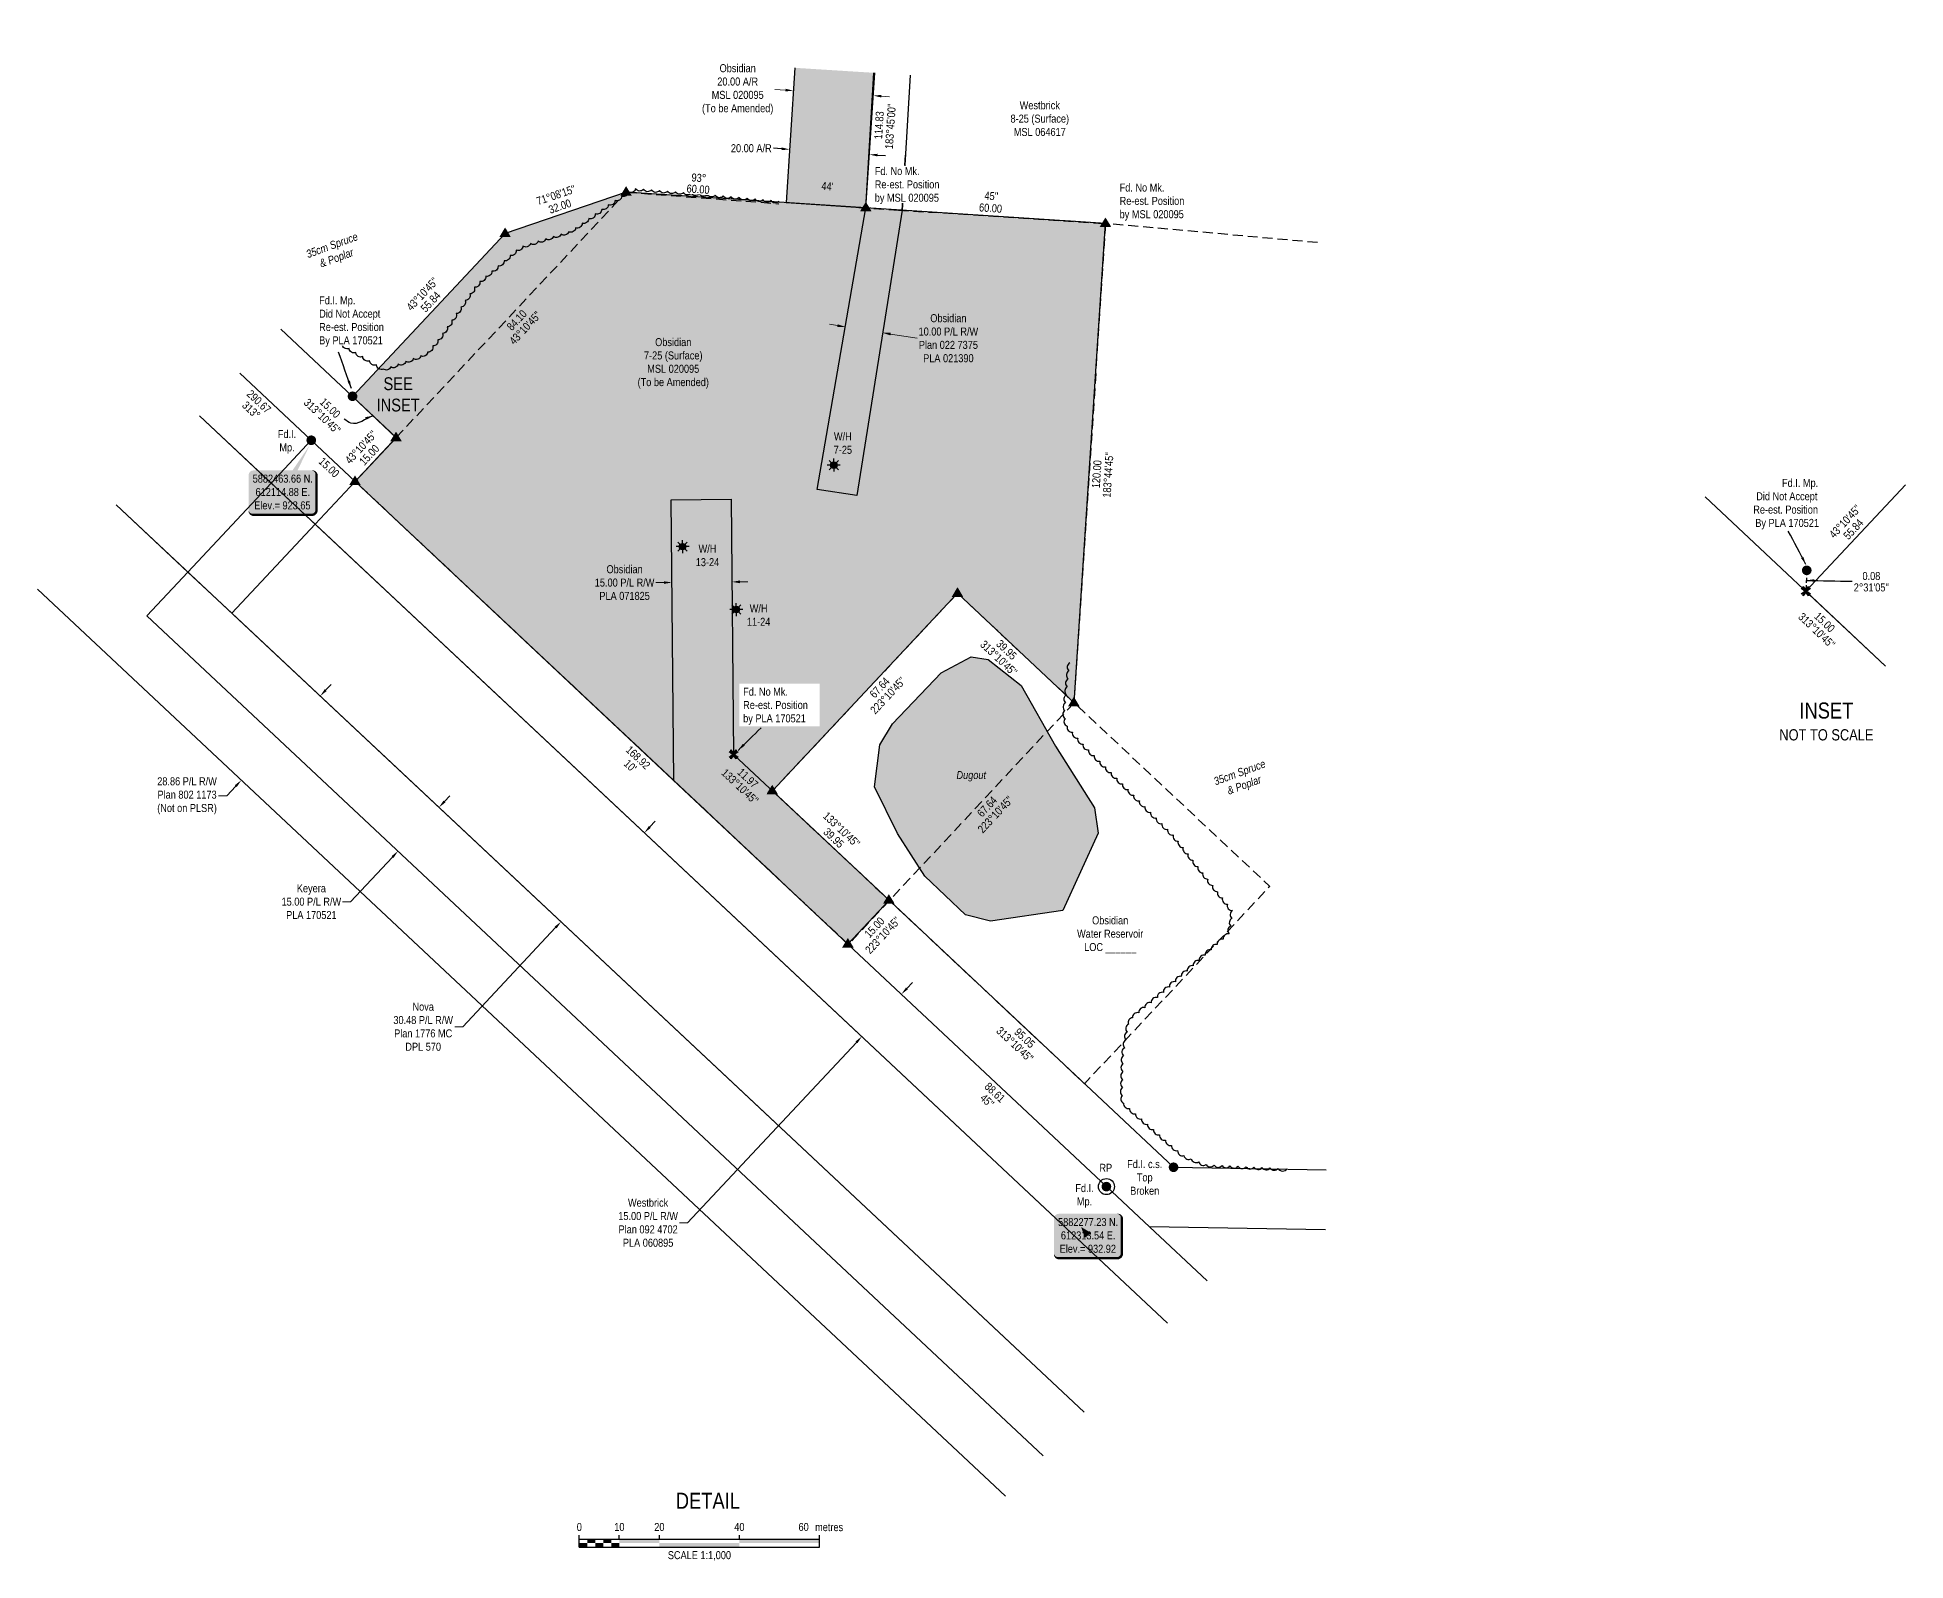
# Model space of a CAD drawing. Extents: x 611735 to 615721, y 5881395 to 5885170.
# Drawn here: x 613305 to 615639, y 5881395 to 5883298 of the extents above; entities that cross this region are included whole.
import ezdxf
from ezdxf.enums import TextEntityAlignment as Align

# ---------------------------------------------------------------- set-up
doc = ezdxf.new("R2010")
doc.units = 0
doc.header["$LTSCALE"] = 5
doc.header["$PDSIZE"] = 0.5
for name, pattern in [('0', [1, 1, 0]), ('foc-ACCESSROAD', [3.75, 2.5, -1.25]), ('foc-TIELINE', [1.875, 1.25, -0.625])]:
    doc.linetypes.add(name, pattern=pattern)
doc.layers.get('Defpoints').update_dxf_attribs({"color": 9})
for name, color, linetype in [('35', 37, 'Continuous'), ('C-RW', 13, 'Continuous'), ('C-WS', 13, 'foc-ACCESSROAD'), ('C-WS-S', 13, 'Continuous'), ('DETAIL-T', 7, 'Continuous'), ('F-RW', 190, 'Continuous'), ('F-WS', 190, 'foc-ACCESSROAD'), ('L-BD', 7, 'Continuous'), ('L-BD1', 253, 'Continuous'), ('L-MON', 1, 'Continuous'), ('L-MON-T', 1, 'Continuous'), ('L-TIE', 7, 'foc-TIELINE'), ('P-PROPOSED', 10, 'Continuous'), ('P-PROPOSED-H', 21, 'Continuous'), ('P-TXT', 4, 'Continuous'), ('T-BUSH', 110, '0'), ('T-BUSH-T', 110, 'Continuous'), ('T-WATER', 160, 'Continuous'), ('T-WATER-H', 133, 'Continuous'), ('T-WATER-T', 170, 'Continuous')]:
    doc.layers.add(name, color=color, linetype=linetype)
for name, color, linetype, lineweight in [('C-AR-T', 13, 'Continuous', 9), ('C-RW-T', 13, 'Continuous', 9), ('C-WS-T', 13, 'Continuous', 9), ('F-RW-T', 190, 'Continuous', 9), ('F-WS-T', 190, 'Continuous', 9)]:
    doc.layers.add(name, color=color, linetype=linetype, lineweight=lineweight)
doc.styles.add('80', font='ARIALN.TTF', dxfattribs={"height": 10})
doc.styles.add('80CG', font='ARIALN.TTF', dxfattribs={"height": 10})
doc.styles.add('80L', font='ARIALN.TTF', dxfattribs={"height": 10})
doc.styles.add('80LS', font='ARIALNI.TTF', dxfattribs={"height": 10})
doc.dimstyles.new('Compass 5 000', dxfattribs={"dimscale": 5, "dimtxt": 9, "dimasz": 2, "dimexe": 0.2, "dimexo": 0.0625, "dimgap": 0.5, "dimtad": 0, "dimtih": 1, "dimtoh": 1, "dimzin": 0, "dimdsep": 46, "dimtxsty": '80CG', "dimcen": 0.1, "dimse1": 1, "dimse2": 1, "dimclrd": 256, "dimclrt": 256, "dimaunit": 1, "dimadec": 4, "dimazin": 0, "dimtfac": 0.06, "dimtofl": 0, "dimtmove": 0, "dimatfit": 1, "dimfxl": 0.2, "dimtolj": 1, "dimtzin": 0, "dimlwd": -1, "dimarcsym": 0})

# ---------------------------------------------------------------- blocks, each defined once
blk = doc.blocks.new('GAS')
h = blk.add_hatch(color=255)
h.dxf.hatch_style = 1
edge = h.paths.add_edge_path()
edge.add_arc((0, 0), 0.9, 0, 360)
for p, q in [((-0.81, 0), (-1.62, 0)), ((-0.57, 0.57), (-1.14, 1.14)), ((0, 0.81), (0, 1.62)), ((0.57, 0.57), (1.14, 1.14)), ((1.62, 0), (0.81, 0)), ((-0.57, -0.57), (-1.14, -1.14)), ((0, -0.81), (0, -1.62)), ((1.14, -1.14), (0.57, -0.57))]:
    blk.add_line(p, q)
blk.add_circle((0, 0), 0.8)
blk = doc.blocks.new('fdia')
at = {"color": 255, "const_width": 1}
blk.add_lwpolyline([(-0.5, 0, 1), (0.5, 0, 1)], format="xyb", close=True, dxfattribs=at)
blk = doc.blocks.new('Fdiaa')
blk.add_blockref('fdia', (0, 0))
blk = doc.blocks.new('fdib')
at = {"color": 1, "const_width": 1.6}
blk.add_lwpolyline([(-0.4, 0, 1), (0.4, 0, 1)], format="xyb", close=True, dxfattribs=at)
at = {"color": 1}
blk.add_circle((0, 0), 0.8, dxfattribs=at)
blk = doc.blocks.new('Fdibb')
blk.add_blockref('fdib', (0, 0))
blk = doc.blocks.new('fdicc')
for name in ['Fdibb', 'Fdiaa']:
    blk.add_blockref(name, (0, 0))
blk = doc.blocks.new('FDI')
blk.add_blockref('fdicc', (0, 0))
blk = doc.blocks.new('STRIA')
blk.add_hatch(color=255).paths.add_polyline_path([(-0.04, 1.52), (-1.47, -0.87), (1.39, -0.87)])
blk = doc.blocks.new('STRIAA')
blk.add_blockref('STRIA', (0, 0))
blk = doc.blocks.new('STRIB')
at = {"color": 1}
blk.add_solid([(-1.12, -0.67), (-0.04, 1.13), (1.04, -0.67)], dxfattribs=at)
blk = doc.blocks.new('STRIBB')
blk.add_blockref('STRIB', (0, 0))
blk = doc.blocks.new('STRICC')
for name in ['STRIAA', 'STRIBB']:
    blk.add_blockref(name, (0, 0))
blk = doc.blocks.new('fdspike')
blk.add_blockref('STRICC', (0, 0))
blk = doc.blocks.new('TRIA')
blk.add_hatch(color=255).paths.add_polyline_path([(-0.04, 1.52), (-1.47, -0.87), (1.39, -0.87)])
blk = doc.blocks.new('TRIAA')
blk.add_blockref('TRIA', (0, 0))
blk = doc.blocks.new('TRIB')
at = {"color": 1}
blk.add_lwpolyline([(-1.12, -0.67), (-0.04, 1.13), (1.04, -0.67)], close=True, dxfattribs=at)
blk = doc.blocks.new('TRIBB')
blk.add_blockref('TRIB', (0, 0))
blk = doc.blocks.new('TRICC')
for name in ['TRIAA', 'TRIBB']:
    blk.add_blockref(name, (0, 0))
blk = doc.blocks.new('plspike')
blk.add_blockref('TRICC', (0, 0))
blk = doc.blocks.new('*D61')
at = {"layer": 'Defpoints', "color": 0, "linetype": 'Continuous', "transparency": 16777216}
for p in [(613619.8, 5882511.1), (613521.3, 5882405.9), (613559.8, 5882369.7)]:
    blk.add_point(p, dxfattribs=at)
at = {"layer": 'F-RW-T', "transparency": 16777216}
for p, q in [((613665.2, 5882482.2), (613672, 5882489.5)), ((613553, 5882362.4), (613541.6, 5882350.3)), ((613541.6, 5882350.3), (613531.6, 5882350.3))]:
    blk.add_line(p, q, dxfattribs=at)
at = {"layer": 'F-RW-T', "linetype": 'Continuous', "transparency": 16777216}
for points in [[(613664, 5882483.4), (613666.4, 5882481.1), (613658.4, 5882474.9)], [(613551.8, 5882363.6), (613554.2, 5882361.3), (613559.8, 5882369.7)]]:
    blk.add_solid(points, dxfattribs=at)
at = {"layer": 'F-RW-T', "linetype": 'Continuous', "transparency": 16777216, "insert": (613492.1, 5882350.3), "char_height": 10, "attachment_point": 5, "style": '80CG'}
blk.add_mtext('\\A1;28.86 P/L R/W\\PPlan 802 1173\\P(Not on PLSR)', dxfattribs=at)
blk = doc.blocks.new('*D62')
at = {"layer": 'Defpoints', "color": 0, "linetype": 'Continuous', "transparency": 16777216}
for p in [(613796.3, 5882345.9), (613745, 5882291.1), (613755.6, 5882281.2)]:
    blk.add_point(p, dxfattribs=at)
at = {"layer": 'F-RW-T', "transparency": 16777216}
for p, q in [((613813.7, 5882343.2), (613820.5, 5882350.5)), ((613748.7, 5882273.9), (613696.4, 5882218.1)), ((613696.4, 5882218.1), (613686.4, 5882218.1))]:
    blk.add_line(p, q, dxfattribs=at)
at = {"layer": 'F-RW-T', "linetype": 'Continuous', "transparency": 16777216}
for points in [[(613812.5, 5882344.4), (613814.9, 5882342.1), (613806.9, 5882335.9)], [(613747.5, 5882275), (613749.9, 5882272.7), (613755.6, 5882281.2)]]:
    blk.add_solid(points, dxfattribs=at)
at = {"layer": 'F-RW-T', "linetype": 'Continuous', "transparency": 16777216, "insert": (613647.4, 5882218.1), "char_height": 10, "attachment_point": 5, "style": '80CG'}
blk.add_mtext('\\A1;Keyera\\P15.00 P/L R/W\\PPLA 170521', dxfattribs=at)
blk = doc.blocks.new('*D63')
at = {"layer": 'Defpoints', "color": 0, "linetype": 'Continuous', "transparency": 16777216}
for p in [(614413, 5882075.8), (614335.1, 5882049.7), (614363.6, 5882023)]:
    blk.add_point(p, dxfattribs=at)
at = {"layer": 'F-RW-T', "transparency": 16777216}
for p, q in [((614391.4, 5882109.8), (614398.2, 5882117.1)), ((614328.3, 5882042.4), (614117.2, 5881817.1)), ((614117.2, 5881817.1), (614107.2, 5881817.1))]:
    blk.add_line(p, q, dxfattribs=at)
at = {"layer": 'F-RW-T', "linetype": 'Continuous', "transparency": 16777216}
for points in [[(614390.2, 5882110.9), (614392.6, 5882108.6), (614384.5, 5882102.5)], [(614327.1, 5882043.6), (614329.5, 5882041.3), (614335.1, 5882049.7)]]:
    blk.add_solid(points, dxfattribs=at)
at = {"layer": 'F-RW-T', "linetype": 'Continuous', "transparency": 16777216, "insert": (614068.1, 5881817.1), "char_height": 10, "attachment_point": 5, "style": '80CG'}
blk.add_mtext('\\A1;Westbrick\\P15.00 P/L R/W\\PPlan 092 4702 \\PPLA 060895', dxfattribs=at)
blk = doc.blocks.new('*D64')
at = {"layer": 'C-RW-T', "transparency": 16777216}
for p, q in [((614087.8, 5882616.7), (614077.8, 5882616.6)), ((614182.8, 5882617.6), (614192.8, 5882617.7))]:
    blk.add_line(p, q, dxfattribs=at)
at = {"layer": 'C-RW-T', "linetype": 'Continuous', "transparency": 16777216}
for points in [[(614087.8, 5882618.3), (614087.8, 5882615), (614097.8, 5882616.8)], [(614182.8, 5882619.3), (614182.8, 5882615.9), (614172.8, 5882617.5)]]:
    blk.add_solid(points, dxfattribs=at)
at = {"layer": 'Defpoints', "color": 0, "linetype": 'Continuous', "transparency": 16777216}
for p in [(614097.8, 5882622.1), (614097.8, 5882616.8), (614172.8, 5882622.8)]:
    blk.add_point(p, dxfattribs=at)
at = {"layer": 'C-RW-T', "linetype": 'Continuous', "transparency": 16777216, "insert": (614038.7, 5882616.6), "char_height": 10, "attachment_point": 5, "style": '80CG'}
blk.add_mtext('\\A1;Obsidian\\P15.00 P/L R/W\\PPLA 071825', dxfattribs=at)
blk = doc.blocks.new('*D65')
at = {"layer": 'C-RW-T', "transparency": 16777216}
for p, q in [((614304.7, 5882937.6), (614294.9, 5882939.2)), ((614371.1, 5882927.1), (614404.1, 5882921.8))]:
    blk.add_line(p, q, dxfattribs=at)
at = {"layer": 'C-RW-T', "linetype": 'Continuous', "transparency": 16777216}
for points in [[(614305, 5882939.3), (614304.5, 5882936), (614314.6, 5882936)], [(614371.3, 5882928.7), (614370.8, 5882925.4), (614361.2, 5882928.6)]]:
    blk.add_solid(points, dxfattribs=at)
at = {"layer": 'Defpoints', "color": 0, "linetype": 'Continuous', "transparency": 16777216}
for p in [(614315.2, 5882939.6), (614361.2, 5882928.6), (614361.8, 5882932.1)]:
    blk.add_point(p, dxfattribs=at)
at = {"layer": 'C-RW-T', "linetype": 'Continuous', "transparency": 16777216, "insert": (614443.2, 5882921.8), "char_height": 10, "attachment_point": 5, "style": '80CG'}
blk.add_mtext('\\A1;Obsidian\\P10.00 P/L R/W\\PPlan 022 7375\\PPLA 021390', dxfattribs=at)
blk = doc.blocks.new('*U68')
h = blk.add_hatch(color=254)
edge = h.paths.add_edge_path()
edge.add_line((-36.5, -28.5), (36.5, -28.5))
edge.add_arc((36.5, -22.5), 6, 270, 360)
edge.add_line((42.5, -22.5), (42.5, 21))
edge.add_arc((36.5, 21), 6, 0, 90)
edge.add_line((36.5, 27), (-36.5, 27))
edge.add_arc((-36.5, 21), 6, 90, 180)
edge.add_line((-42.5, 21), (-42.5, -22.5))
edge.add_arc((-36.5, -22.5), 6, 180, 270)
at = {"color": 1, "flags": 128}
blk.add_lwpolyline([(-36.5, -28.5, 3, 3, 0), (36.5, -28.5, 3, 3, 0.414214), (42.5, -22.5, 3, 3, 0), (42.5, 21, 3, 0, 0.414214), (36.5, 27, 0, 0, 0), (-36.5, 27, 0, 0, 0.414214), (-42.5, 21, 0, 0, 0), (-42.5, -22.5, 0, 3, 0.414214)], format="xyseb", close=True, dxfattribs=at)
blk.add_lwpolyline([(-8.5, 10.5, 0, 10, 0), (0, 0, 5, 5, 0)], format="xyseb", dxfattribs=at)
at = {"color": 1, "style": '80'}
blk.add_attdef('ENTER_TEXT_001', (-36, -5), '', height=10, dxfattribs=at)
blk = doc.blocks.new('*U69')
at = {"layer": '35', "color": 3}
blk.add_circle((0, 0), 10, dxfattribs=at)
at = {"layer": '35', "color": 3, "style": '80'}
blk.add_attdef('RP_001', (-8.7, 18.5), '', height=10, dxfattribs=at)
blk = doc.blocks.new('*D70')
at = {"layer": 'Defpoints', "color": 0, "linetype": 'Continuous', "transparency": 16777216}
for p in [(614076, 5882292.5), (613959.4, 5882193.1), (613971.9, 5882181.3)]:
    blk.add_point(p, dxfattribs=at)
at = {"layer": 'F-RW-T', "transparency": 16777216}
for p, q in [((614070.3, 5882311.5), (614077.1, 5882318.8)), ((613952.5, 5882185.8), (613836.5, 5882061.9)), ((613836.5, 5882061.9), (613826.5, 5882061.9))]:
    blk.add_line(p, q, dxfattribs=at)
at = {"layer": 'F-RW-T', "linetype": 'Continuous', "transparency": 16777216}
for points in [[(614069.1, 5882312.6), (614071.5, 5882310.3), (614063.5, 5882304.2)], [(613951.3, 5882186.9), (613953.7, 5882184.6), (613959.4, 5882193.1)]]:
    blk.add_solid(points, dxfattribs=at)
at = {"layer": 'F-RW-T', "linetype": 'Continuous', "transparency": 16777216, "insert": (613787.1, 5882061.9), "char_height": 10, "attachment_point": 5, "style": '80CG'}
blk.add_mtext('\\A1;Nova\\P30.48 P/L R/W\\PPlan 1776 MC\\PDPL 570', dxfattribs=at)
blk = doc.blocks.new('*U71')
h = blk.add_hatch(color=254)
edge = h.paths.add_edge_path()
edge.add_line((-36.5, -28.5), (36.5, -28.5))
edge.add_arc((36.5, -22.5), 6, 270, 360)
edge.add_line((42.5, -22.5), (42.5, 21))
edge.add_arc((36.5, 21), 6, 0, 90)
edge.add_line((36.5, 27), (-36.5, 27))
edge.add_arc((-36.5, 21), 6, 90, 180)
edge.add_line((-42.5, 21), (-42.5, -22.5))
edge.add_arc((-36.5, -22.5), 6, 180, 270)
at = {"color": 1, "flags": 128}
blk.add_lwpolyline([(34, 58.6, 0, 10, 0), (0, 0, 5, 5, 0)], format="xyseb", dxfattribs=at)
blk.add_lwpolyline([(-36.5, -28.5, 3, 3, 0), (36.5, -28.5, 3, 3, 0.414214), (42.5, -22.5, 3, 3, 0), (42.5, 21, 3, 0, 0.414214), (36.5, 27, 0, 0, 0), (-36.5, 27, 0, 0, 0.414214), (-42.5, 21, 0, 0, 0), (-42.5, -22.5, 0, 3, 0.414214)], format="xyseb", close=True, dxfattribs=at)
at = {"color": 1, "style": '80'}
blk.add_attdef('ENTER_TEXT_001', (-36, -5), '', height=10, dxfattribs=at)
blk = doc.blocks.new('*U39')
at = {"color": 0}
for p, q in [((-150, 0), (-150, 15)), ((-150, 10), (150.2, 10)), ((-150, 0), (150.2, 0)), ((-100, 10), (-100, 15)), ((-50, 10), (-50, 15)), ((50, 10), (50, 15)), ((150.2, 0), (150.2, 15))]:
    blk.add_line(p, q, dxfattribs=at)
for points in [[(-150, 5), (-140, 5), (-150, 0), (-140, 0)], [(-140, 10), (-130, 10), (-140, 5), (-130, 5)], [(-130, 5), (-120, 5), (-130, 0), (-120, 0)], [(-120, 10), (-110, 10), (-120, 5), (-110, 5)], [(-110, 5), (-100, 5), (-110, 0), (-100, 0)], [(-100, 10), (-50, 10), (-100, 5), (-50, 5)], [(-50, 5), (50, 5), (-50, 0), (50, 0)], [(50, 10), (150.2, 10), (50, 5), (150.2, 5)]]:
    blk.add_solid(points, dxfattribs=at)
at = {"color": 0, "style": '80'}
blk.add_text('metres', height=10, dxfattribs=at).set_placement((162.2, 20), align=Align.CENTER)
at = {"color": 0, "char_height": 10, "style": '80'}
for s, insert, attachment_point in [('0', (-150, 30.2), 2), ('10', (-100, 30.2), 2), ('20', (-50, 30.2), 2), ('40', (50, 30.2), 2), ('60', (136.7, 30.2), 3), ('SCALE 1:1,000', (0.1, -5), 2)]:
    blk.add_mtext(s, dxfattribs=dict(at, insert=insert, attachment_point=attachment_point))
blk = doc.blocks.new('*D73')
at = {"layer": 'Defpoints', "color": 0, "linetype": 'Continuous', "transparency": 16777216}
for p in [(614250.1, 5883237.9), (614349.9, 5883231.4), (614244.9, 5883157.7)]:
    blk.add_point(p, dxfattribs=at)
at = {"layer": 'P-TXT', "transparency": 16777216}
for p, q in [((614234.9, 5883158.4), (614224.8, 5883159.1)), ((614354.6, 5883150.6), (614364.6, 5883149.9))]:
    blk.add_line(p, q, dxfattribs=at)
at = {"layer": 'P-TXT', "linetype": 'Continuous', "transparency": 16777216}
for points in [[(614235, 5883160.1), (614234.8, 5883156.7), (614244.9, 5883157.7)], [(614354.7, 5883152.2), (614354.5, 5883148.9), (614344.6, 5883151.2)]]:
    blk.add_solid(points, dxfattribs=at)
at = {"layer": 'P-TXT', "linetype": 'Continuous', "transparency": 16777216, "insert": (614197, 5883159.1), "char_height": 10, "attachment_point": 5, "style": '80CG'}
blk.add_mtext('\\A1;20.00 A/R', dxfattribs=at)
blk = doc.blocks.new('*D74')
at = {"layer": 'C-AR-T', "transparency": 16777216}
for p, q in [((614239.7, 5883231.7), (614226.4, 5883232.6)), ((614359.5, 5883224.2), (614369.5, 5883223.5))]:
    blk.add_line(p, q, dxfattribs=at)
at = {"layer": 'C-AR-T', "linetype": 'Continuous', "transparency": 16777216}
for points in [[(614239.8, 5883233.4), (614239.6, 5883230.1), (614249.7, 5883231.1)], [(614359.6, 5883225.8), (614359.4, 5883222.5), (614349.5, 5883224.8)]]:
    blk.add_solid(points, dxfattribs=at)
at = {"layer": 'Defpoints', "color": 0, "linetype": 'Continuous', "transparency": 16777216}
for p in [(614249.1, 5883221.1), (614249.7, 5883231.1), (614348.9, 5883214.8)]:
    blk.add_point(p, dxfattribs=at)
at = {"layer": 'C-AR-T', "linetype": 'Continuous', "transparency": 16777216, "insert": (614180, 5883232.6), "char_height": 10, "attachment_point": 5, "style": '80CG'}
blk.add_mtext('\\A1;Obsidian\\P20.00 A/R\\PMSL 020095\\P(To be Amended)', dxfattribs=at)
blk = doc.blocks.new('TEMP')
h = blk.add_hatch(color=255)
h.dxf.hatch_style = 1
h.paths.add_polyline_path([(0, 0.25), (-0.67, 1.15), (-0.67, 0.67), (-1.15, 0.67), (-0.25, 0), (-1.15, -0.67), (-0.67, -0.67), (-0.67, -1.15), (0, -0.25), (0.67, -1.15), (0.67, -0.67), (1.15, -0.67), (0.25, 0), (1.15, 0.67), (0.67, 0.67), (0.67, 1.15)])
h.paths.add_polyline_path([(0.57, 0.85), (0.57, 0.57), (0.85, 0.57), (0.08, 0), (0.85, -0.57), (0.57, -0.57), (0.57, -0.85), (0, -0.08), (-0.57, -0.85), (-0.57, -0.57), (-0.85, -0.57), (-0.08, 0), (-0.85, 0.57), (-0.57, 0.57), (-0.57, 0.85), (0, 0.08)], flags=16)
h = blk.add_hatch(color=1)
h.dxf.hatch_style = 1
h.paths.add_polyline_path([(0, 0.08), (-0.57, 0.85), (-0.57, 0.57), (-0.85, 0.57), (-0.08, 0), (-0.85, -0.57), (-0.57, -0.57), (-0.57, -0.85), (0, -0.08), (0.57, -0.85), (0.57, -0.57), (0.85, -0.57), (0.08, 0), (0.85, 0.57), (0.57, 0.57), (0.57, 0.85)])
at = {"color": 1}
for p, q in [((-0.08, 0), (0.08, 0)), ((0, 0.08), (0, -0.08))]:
    blk.add_line(p, q, dxfattribs=at)
at = {"color": 255, "flags": 128}
blk.add_lwpolyline([(-0.25, 0), (-1.15, 0.67), (-0.67, 0.67), (-0.67, 1.15), (0, 0.25), (0.67, 1.15), (0.67, 0.67), (1.15, 0.67), (0.25, 0), (1.15, -0.67), (0.67, -0.67), (0.67, -1.15), (0, -0.25), (-0.67, -1.15), (-0.67, -0.67), (-1.15, -0.67)], close=True, dxfattribs=at)
at = {"color": 1, "flags": 128}
blk.add_lwpolyline([(-0.08, 0), (-0.85, 0.57), (-0.57, 0.57), (-0.57, 0.85), (0, 0.08), (0.57, 0.85), (0.57, 0.57), (0.85, 0.57), (0.08, 0), (0.85, -0.57), (0.57, -0.57), (0.57, -0.85), (0, -0.08), (-0.57, -0.85), (-0.57, -0.57), (-0.85, -0.57)], close=True, dxfattribs=at)

msp = doc.modelspace()

# ---------------------------------------------------------------- hatches: boundary and pattern name
at = {"layer": 'P-PROPOSED-H', "linetype": 'Continuous'}
h = msp.add_hatch(color=256, dxfattribs=at)
h.dxf.hatch_style = 1
h.paths.add_polyline_path([(614251.556, 5883259.543), (614240.546, 5883091.16), (614340.293, 5883084.619), (614351.319, 5883253.253)])
h = msp.add_hatch(color=256, dxfattribs=at)
h.dxf.hatch_style = 1
h.paths.add_polyline_path([(613702.095, 5882742.91), (614317.773, 5882165.174), (614369.058, 5882219.934), (614223.378, 5882356.494), (614454.647, 5882603.229), (614600.201, 5882466.645), (614639.518, 5883064.979), (614340.293, 5883084.619), (614040.793, 5883104.259), (613889.499, 5883052.475), (613698.963, 5882849.197), (613753.365, 5882797.609)])
at = {"layer": 'T-WATER-H'}
h = msp.add_hatch(color=256, dxfattribs=at)
h.dxf.hatch_style = 1
h.paths.add_polyline_path([(614625.933, 5882335.369), (614630.308, 5882303.519), (614586.363, 5882207.284), (614496.023, 5882193.799), (614464.593, 5882201.694), (614413.978, 5882249.814), (614379.568, 5882303.344), (614350.933, 5882361.549), (614357.433, 5882413.904), (614373.478, 5882440.109), (614434.103, 5882503.879), (614471.843, 5882523.869), (614493.038, 5882520.684), (614534.133, 5882488.034), (614576.848, 5882412.484)])

# ---------------------------------------------------------------- linework, layer by layer
at = {"layer": 'C-RW'}
for points in [[(614395.298, 5883250.479), (614385.546, 5883081.648), (614328.838, 5882725.351), (614279.375, 5882732.718), (614340.293, 5883084.619), (614350.234, 5883253.321)], [(614914.135, 5881808.227), (614694.353, 5881811.84), (614640.608, 5881862.234), (614318.205, 5882164.756), (614100.257, 5882369.298), (614096.78, 5882719.898), (614171.798, 5882720.646), (614174.956, 5882402.124), (614369.471, 5882219.585), (614724.526, 5881886.406), (614915.369, 5881883.283)]]:
    msp.add_lwpolyline(points, dxfattribs=at)
at = {"layer": 'C-WS'}
msp.add_lwpolyline([(614331.201, 5883085.206), (614381.086, 5883081.933), (614639.518, 5883064.979), (614600.158, 5882466.599), (614369.471, 5882219.585), (614318.205, 5882164.756), (614100.257, 5882369.298), (613702.065, 5882743.04), (614040.793, 5883104.259), (614231.503, 5883089.895)], dxfattribs=at)
at = {"layer": 'C-WS', "flags": 128}
msp.add_lwpolyline([(614454.647, 5882603.229), (614844.664, 5882237.247), (614613.223, 5881990.815), (614223.449, 5882356.569)], close=True, dxfattribs=at)
at = {"layer": 'F-RW'}
for points in [[(613609.244, 5882933.018), (613753.319, 5882797.829), (613702.054, 5882743.022), (613652.006, 5882689.669), (613547.866, 5882578.482), (614612.952, 5881580.718)], [(614561.644, 5881525.951), (613441.856, 5882575.091), (613493.082, 5882629.763), (613597.266, 5882740.958), (613647.303, 5882794.394), (613557.961, 5882878.278)], [(613557.968, 5882878.285), (613702.053, 5882743.001), (614100.255, 5882369.294), (614318.203, 5882164.752), (614640.602, 5881862.216), (614694.353, 5881811.84), (614766.32, 5881744.427)], [(613507.82, 5882824.756), (613597.264, 5882740.95), (613652.002, 5882689.657), (614717.092, 5881691.88)], [(614717.122, 5881691.912), (613507.843, 5882824.781)], [(614612.945, 5881580.71), (613547.858, 5882578.457), (613493.082, 5882629.76), (613403.644, 5882713.556)], [(615388.752, 5882723.778), (615614.031, 5882512.394)]]:
    msp.add_lwpolyline(points, dxfattribs=at)
at = {"layer": 'F-RW', "flags": 128}
for points in [[(613403.702, 5882713.617), (614612.97, 5881580.737)], [(614514.373, 5881475.493), (613305.106, 5882608.374)]]:
    msp.add_lwpolyline(points, dxfattribs=at)
at = {"layer": 'F-WS'}
msp.add_lwpolyline([(614904.264, 5883041.287), (614639.518, 5883064.979), (614385.546, 5883081.648), (614389.66, 5883152.875)], dxfattribs=at)
at = {"layer": 'L-BD', "color": 6, "flags": 128}
msp.add_lwpolyline([(613647.298, 5882794.399), (613647.264, 5882794.362)], dxfattribs=at)
at = {"layer": 'L-BD1', "color": 6, "flags": 128}
msp.add_lwpolyline([(614317.833, 5882165.239), (614317.773, 5882165.174)], dxfattribs=at)
at = {"layer": 'L-TIE', "flags": 128}
msp.add_lwpolyline([(615515.544, 5882631.974), (615514.397, 5882605.883)], dxfattribs=at)
at = {"layer": 'P-PROPOSED', "flags": 128}
msp.add_lwpolyline([(614251.556, 5883259.543), (614240.546, 5883091.16), (614340.293, 5883084.619), (614351.319, 5883253.253)], dxfattribs=at)
at = {"layer": 'T-BUSH', "linetype": 'Continuous', "flags": 128}
for points in [[(614231.586, 5883092.899, -0.52056705), (614221.634, 5883093.842, -0.52056705), (614211.683, 5883094.786, -0.52056705), (614201.731, 5883095.729, -0.52056705), (614191.78, 5883096.672, -0.52056705), (614181.828, 5883097.616, -0.52056705), (614171.877, 5883098.559, -0.52056705), (614161.925, 5883099.502, -0.52056705), (614151.974, 5883100.445, -0.52056705), (614142.015, 5883101.307, -0.52056705), (614132.053, 5883102.125, -0.52056705), (614122.09, 5883102.943, -0.52056705), (614112.127, 5883103.761, -0.52056705), (614102.165, 5883104.579, -0.52056705), (614092.202, 5883105.396, -0.52056705), (614082.239, 5883106.214, -0.52056705), (614072.277, 5883107.032, -0.52056705), (614062.314, 5883107.85, -0.52056705), (614052.352, 5883108.668, -0.52056705), (614043.575, 5883104.73, -0.52056705), (614035.164, 5883099.329, -0.52056705), (614026.753, 5883093.927, -0.52056705), (614018.342, 5883088.525, -0.52056705), (614010.168, 5883082.773, -0.52056705), (614002.014, 5883076.99, -0.52056705), (613993.861, 5883071.208, -0.52056705), (613985.707, 5883065.425, -0.52056705), (613977.553, 5883059.643, -0.52056705), (613968.9, 5883054.869, -0.52056705), (613959.357, 5883051.892, -0.52056705), (613949.815, 5883048.914, -0.52056705), (613940.273, 5883045.937, -0.52056705), (613930.73, 5883042.959, -0.52056705), (613921.188, 5883039.982, -0.52056705), (613911.645, 5883037.005, -0.52056705), (613903.398, 5883031.683, -0.52056705), (613895.796, 5883025.192, -0.52056705), (613888.194, 5883018.701, -0.52056705), (613880.593, 5883012.209, -0.52056705), (613872.991, 5883005.718, -0.52056705), (613865.389, 5882999.226, -0.52056705), (613857.788, 5882992.735, -0.52056705), (613851.049, 5882985.467, -0.52056705), (613845.381, 5882977.233, -0.52056705), (613839.712, 5882968.999, -0.52056705), (613834.044, 5882960.765, -0.52056705), (613828.376, 5882952.531, -0.52056705), (613822.708, 5882944.297, -0.52056705), (613817.04, 5882936.064, -0.52056705), (613811.372, 5882927.83, -0.52056705), (613805.279, 5882919.914, -0.52056705), (613798.987, 5882912.147, -0.52056705), (613792.695, 5882904.379, -0.52056705), (613784.12, 5882899.799, -0.52056705), (613774.741, 5882896.34, -0.52056705), (613765.362, 5882892.882, -0.52056705), (613755.984, 5882889.423, -0.52056705), (613746.605, 5882885.964, -0.52056705), (613737.31, 5882883.399, -0.52056705), (613728.742, 5882888.548, -0.52056705), (613720.174, 5882893.697, -0.52056705), (613711.606, 5882898.846, -0.52056705), (613703.038, 5882903.994, -0.52056705), (613694.469, 5882909.143, -0.52056705), (613685.901, 5882914.292, -0.52056705), (613677.333, 5882919.44, -0.52056705), (613668.765, 5882924.589, -0.52056705), (613661.593, 5882928.899, -0.52056705)], [(614594.816, 5882516.35, 0.52056705), (614593.786, 5882506.407, 0.52056705), (614592.755, 5882496.464, 0.52056705), (614591.725, 5882486.521, 0.52056705), (614590.695, 5882476.578, 0.52056705), (614589.665, 5882466.635, 0.52056705), (614588.635, 5882456.692, 0.52056705), (614588.986, 5882446.775, 0.52056705), (614591.577, 5882437.425, 0.52056705), (614598.188, 5882429.927, 0.52056705), (614604.8, 5882422.43, 0.52056705), (614611.411, 5882414.932, 0.52056705), (614618.34, 5882407.733, 0.52056705), (614625.389, 5882400.644, 0.52056705), (614632.437, 5882393.556, 0.52056705), (614639.485, 5882386.468, 0.52056705), (614646.533, 5882379.379, 0.52056705), (614653.582, 5882372.291, 0.52056705), (614660.63, 5882365.203, 0.52056705), (614667.678, 5882358.114, 0.52056705), (614674.726, 5882351.026, 0.52056705), (614681.775, 5882343.938, 0.52056705), (614688.823, 5882336.849, 0.52056705), (614695.871, 5882329.761, 0.52056705), (614702.919, 5882322.673, 0.52056705), (614709.968, 5882315.584, 0.52056705), (614717.016, 5882308.496, 0.52056705), (614724.064, 5882301.408, 0.52056705), (614730.322, 5882293.622, 0.52056705), (614736.476, 5882285.745, 0.52056705), (614742.629, 5882277.867, 0.52056705), (614748.782, 5882269.989, 0.52056705), (614754.936, 5882262.111, 0.52056705), (614761.089, 5882254.234, 0.52056705), (614767.242, 5882246.356, 0.52056705), (614773.396, 5882238.478, 0.52056705), (614779.549, 5882230.6, 0.52056705), (614785.702, 5882222.723, 0.52056705), (614791.856, 5882214.845, 0.52056705), (614798.009, 5882206.967, 0.52056705), (614797.583, 5882197.412, 0.52056705), (614795.951, 5882187.55, 0.52056705), (614794.04, 5882177.843, 0.52056705), (614786.562, 5882171.208, 0.52056705), (614779.085, 5882164.574, 0.52056705), (614771.608, 5882157.94, 0.52056705), (614764.13, 5882151.306, 0.52056705), (614756.653, 5882144.672, 0.52056705), (614749.176, 5882138.037, 0.52056705), (614741.699, 5882131.403, 0.52056705), (614734.221, 5882124.769, 0.52056705), (614726.744, 5882118.135, 0.52056705), (614719.267, 5882111.501, 0.52056705), (614711.789, 5882104.867, 0.52056705), (614704.282, 5882098.267, 0.52056705), (614696.518, 5882091.971, 0.52056705), (614688.755, 5882085.674, 0.52056705), (614680.991, 5882079.378, 0.52056705), (614673.227, 5882073.081, 0.52056705), (614668.175, 5882065.219, 0.52056705), (614666.602, 5882055.348, 0.52056705), (614665.029, 5882045.476, 0.52056705), (614663.455, 5882035.604, 0.52056705), (614661.882, 5882025.733, 0.52056705), (614661.577, 5882015.744, 0.52056705), (614661.319, 5882005.752, 0.52056705), (614661.06, 5881995.759, 0.52056705), (614660.802, 5881985.766, 0.52056705), (614660.544, 5881975.773, 0.52056705), (614661.981, 5881966.522, 0.52056705), (614669.493, 5881959.927, 0.52056705), (614677.006, 5881953.333, 0.52056705), (614684.518, 5881946.739, 0.52056705), (614692.031, 5881940.144, 0.52056705), (614699.543, 5881933.55, 0.52056705), (614707.055, 5881926.955, 0.52056705), (614714.568, 5881920.361, 0.52056705), (614722.08, 5881913.766, 0.52056705), (614729.592, 5881907.172, 0.52056705), (614737.393, 5881901.035, 0.52056705), (614746.585, 5881897.108, 0.52056705), (614755.778, 5881893.181, 0.52056705), (614765.077, 5881889.714, 0.52056705), (614775.06, 5881889.189, 0.52056705), (614785.042, 5881888.663, 0.52056705), (614795.024, 5881888.137, 0.52056705), (614805.006, 5881887.612, 0.52056705), (614814.989, 5881887.086, 0.52056705), (614824.971, 5881886.561, 0.52056705), (614834.953, 5881886.035, 0.52056705), (614844.936, 5881885.509, 0.52056705), (614854.918, 5881884.984, 0.52056705), (614866.416, 5881884.378, 0.52056705)]]:
    msp.add_lwpolyline(points, format="xyb", dxfattribs=at)
at = {"layer": 'T-WATER', "flags": 128}
msp.add_lwpolyline([(614625.933, 5882335.369), (614630.308, 5882303.519), (614586.363, 5882207.284), (614496.023, 5882193.799), (614464.593, 5882201.694), (614413.978, 5882249.814), (614379.568, 5882303.344), (614350.933, 5882361.549), (614357.433, 5882413.904), (614373.478, 5882440.109), (614434.103, 5882503.879), (614471.843, 5882523.869), (614493.038, 5882520.684), (614534.133, 5882488.034), (614576.848, 5882412.484)], close=True, dxfattribs=at)

# ---------------------------------------------------------------- block references
at = {"layer": 'C-WS-S', "color": 6, "xscale": 4.99806105, "yscale": 4.99806105, "zscale": 4.99806105}
for p in [(614300.045, 5882763.358), (614111.096, 5882661.56), (614178.274, 5882583.001)]:
    msp.add_blockref('GAS', p, dxfattribs=at)
at = {"layer": 'DETAIL-T', "linetype": 'Continuous'}
ref = msp.add_blockref('*U71', (613611.423, 5882729.725), dxfattribs=dict(at, xscale=0.99961221, yscale=0.99961221, zscale=0.99961221))
ref.add_attrib('ENTER_TEXT_001', '5882463.66 N.', (613574.118, 5882741.492), dxfattribs={"layer": '0', "color": 1, "height": 9.99612, "style": '80'})
ref.add_attrib('ENTER_TEXT_002', '612114.88 E.', (613577.64, 5882724.791), dxfattribs={"layer": '0', "color": 1, "height": 9.99612, "style": '80'})
ref.add_attrib('ENTER_TEXT_003', 'Elev.= 923.65', (613576.028, 5882708.09), dxfattribs={"layer": '0', "color": 1, "height": 9.99612, "style": '80'})
ref = msp.add_blockref('*U68', (614617.552, 5881801.288), dxfattribs=dict(at, xscale=0.99961221, yscale=0.99961221, zscale=0.99961221))
ref.add_attrib('ENTER_TEXT_001', '5882277.23 N.', (614580.247, 5881813.056), dxfattribs={"layer": '0', "color": 1, "height": 9.99612, "style": '80'})
ref.add_attrib('ENTER_TEXT_002', '612313.54 E.', (614583.769, 5881796.355), dxfattribs={"layer": '0', "color": 1, "height": 9.99612, "style": '80'})
ref.add_attrib('ENTER_TEXT_003', 'Elev.= 932.92', (614582.221, 5881779.654), dxfattribs={"layer": '0', "color": 1, "height": 9.99612, "style": '80'})
at = {"layer": 'DETAIL-T', "linetype": 'Continuous', "xscale": 0.99961221, "yscale": 0.99961221, "zscale": 0.99961221}
msp.add_blockref('*U39', (614132.1, 5881411.987), dxfattribs=at)
at = {"layer": 'L-BD1', "linetype": 'Continuous', "xscale": 0.99961221, "yscale": 0.99961221, "zscale": 0.99961221}
msp.add_blockref('*U69', (614640.608, 5881862.234), dxfattribs=at).add_auto_attribs({'RP_001': 'RP'})
at = {"layer": 'L-MON', "xscale": 4.99806105, "yscale": 4.99806105, "zscale": 4.99806105}
for name, p in [('fdspike', (614040.793, 5883104.259)), ('plspike', (614340.293, 5883084.619)), ('plspike', (613889.543, 5883052.434)), ('plspike', (614639.518, 5883064.979)), ('FDI', (613698.828, 5882849.324)), ('FDI', (613647.298, 5882794.399)), ('plspike', (613753.338, 5882797.594)), ('fdspike', (613702.098, 5882742.914)), ('FDI', (615515.544, 5882631.974)), ('plspike', (614454.738, 5882603.144)), ('fdspike', (614600.158, 5882466.599)), ('plspike', (614223.378, 5882356.494)), ('plspike', (614369.058, 5882219.934)), ('fdspike', (614317.833, 5882165.239)), ('FDI', (614724.526, 5881886.406)), ('FDI', (614640.608, 5881862.234))]:
    msp.add_blockref(name, p, dxfattribs=at)
at = {"layer": 'L-MON', "color": 6, "linetype": 'Continuous', "xscale": 4.99806105, "yscale": 4.99806105, "zscale": 4.99806105}
for p in [(615514.397, 5882605.883), (614174.956, 5882402.124)]:
    msp.add_blockref('TEMP', p, dxfattribs=at)

# ---------------------------------------------------------------- texts
at = {"layer": 'C-WS-T', "attachment_point": 5, "style": '80CG'}
for s, insert, char_height in [('\\A1;Obsidian\\P7-25 (Surface)\\PMSL 020095\\P(To be Amended)', (614099.5, 5882890.522), 9.99612), ('\\A1;W/H\\P7-25', (614311.374, 5882790.757), 9.9961), ('\\A1;W/H\\P13-24', (614142.25, 5882650.456), 9.9961), ('\\A1;W/H\\P11-24', (614206.159, 5882576.033), 9.9961), ('\\A1;Obsidian\\PWater Reservoir\\PLOC ______', (614645.331, 5882176.686), 9.99612)]:
    msp.add_mtext(s, dxfattribs=dict(at, insert=insert, char_height=char_height))
at = {"layer": 'DETAIL-T', "color": 3, "attachment_point": 5, "style": '80CG'}
for s, insert, char_height, width in [('SEE\\PINSET', (613755.819, 5882851.582), 15.9938, 53.77079), ('INSET\\P{\\H0.7x;NOT TO SCALE}', (615540.072, 5882443.096), 19.99224, 116.92954), ('DETAIL', (614142.755, 5881469.912), 19.9922, 223.77121)]:
    msp.add_mtext(s, dxfattribs=dict(at, insert=insert, char_height=char_height, width=width))
at = {"layer": 'F-WS-T', "insert": (614557.412, 5883196.056), "char_height": 9.99612, "attachment_point": 5, "style": '80CG'}
msp.add_mtext('\\A1;Westbrick\\P8-25 (Surface)\\PMSL 064617', dxfattribs=at)
at = {"layer": 'L-BD', "linetype": 'Continuous', "style": '80L'}
for s, height, rotation, p in [('84.10', 9.9961, 46.8519, (613903.994, 5882944.432)), ('43°10\'45"', 9.9961, 46.8519, (613914.387, 5882934.69)), ("133°10'45''", 9.99612, 316.6996, (614182.885, 5882362.031)), ('11.97', 9.9961, 316.6996, (614192.654, 5882372.398)), ('67.64', 9.9961, 46.866, (614491.538, 5882336.773)), ("223°10'45''", 9.99612, 46.866, (614501.933, 5882327.034))]:
    msp.add_text(s, height=height, rotation=rotation, dxfattribs=at).set_placement(p, align=Align.MIDDLE)
at = {"layer": 'L-BD', "style": '80L'}
for s, p in [('88.61', (614501.332, 5881979.887)), ("45''", (614491.584, 5881969.5))]:
    msp.add_text(s, height=9.9961, rotation=316.821, dxfattribs=at).set_placement(p, align=Align.MIDDLE)
at = {"layer": 'L-BD', "insert": (613563.359, 5882866.947), "char_height": 9.99612, "width": 59.54248, "attachment_point": 1, "rotation": 316.821, "line_spacing_factor": 0.855, "style": '80L'}
msp.add_mtext('\\pi12.69055;290.67 \\P\\pi18.11819;313°', dxfattribs=at)
at = {"layer": 'L-BD', "linetype": 'Continuous', "insert": (613661.994, 5882774.46), "char_height": 9.99612, "width": 28.19275, "attachment_point": 1, "rotation": 316.8243, "line_spacing_factor": 0.852153, "style": '80L'}
msp.add_mtext('\\pi0.66366;15.00 ', dxfattribs=at)
at = {"layer": 'L-BD1', "linetype": 'Continuous', "style": '80L'}
for s, height, rotation, p in [("183°45'00''", 9.99612, 86.2591, (614370.746, 5883186.506)), ("71°08'15''", 9.9961, 18.8251, (613953.01, 5883100.737)), ('32.00', 9.9961, 18.8251, (613957.848, 5883086.545)), ("313°10'45''", 9.99612, 316.4991, (613661.059, 5882824.351)), ('15.00', 9.9961, 316.4991, (613670.864, 5882834.684)), ("43°10'45''", 9.9961, 46.8532, (613709.355, 5882785.811)), ('15.00', 9.9961, 46.8532, (613719.748, 5882776.069)), ("313°10'45''", 9.99612, 316.4991, (615528.074, 5882556.76)), ('15.00', 9.9961, 316.4991, (615537.88, 5882567.092)), ("313°10'45''", 9.99612, 316.821, (614506.15, 5882522.343)), ('39.95', 9.9961, 316.821, (614515.898, 5882532.73)), ('67.64', 9.9961, 46.8532, (614357.288, 5882485.473)), ("223°10'45''", 9.99612, 46.8532, (614367.681, 5882475.731)), ("133°10'45''", 9.99612, 316.821, (614309.766, 5882308.187)), ('39.95', 9.9961, 316.821, (614300.019, 5882297.799)), ('15.00', 9.9961, 46.8763, (614350.919, 5882186.006)), ("223°10'45''", 9.99612, 46.8763, (614361.315, 5882176.269)), ('313%%D10\'45"', 9.99612, 316.8209, (614526.2, 5882039.918)), ('95.05', 9.9961, 316.8209, (614538.552, 5882047.861))]:
    msp.add_text(s, height=height, rotation=rotation, dxfattribs=at).set_placement(p, align=Align.MIDDLE)
at = {"layer": 'L-BD1', "style": '80L'}
for s, height, rotation, p in [('93°', 9.9961, 356.2481, (614131.544, 5883122.172)), ("44'", 9.9961, 356.2481, (614292.093, 5883111.644)), ("45''", 9.9961, 356.2447, (614496.884, 5883099.385)), ('60.00', 9.9961, 356.2447, (614495.902, 5883084.423)), ("43%%D10'45''", 9.99612, 46.8519, (613785.997, 5882977.114)), ('55.84', 9.9961, 46.8519, (613796.39, 5882967.373)), ("183°44'45''", 9.99612, 86.2405, (614642.685, 5882751.107)), ('120.00', 9.9961, 86.2405, (614628.472, 5882752.041)), ("43%%D10'45''", 9.99612, 46.8519, (615563.331, 5882693.077)), ('55.84', 9.9961, 46.8519, (615573.724, 5882683.335)), ('168.92', 9.9961, 316.821, (614055.559, 5882398.206)), ("10'", 9.9961, 316.821, (614045.812, 5882387.819))]:
    msp.add_text(s, height=height, rotation=rotation, dxfattribs=at).set_placement(p, align=Align.MIDDLE)
at = {"layer": 'L-BD1', "linetype": 'Continuous', "insert": (615574.041, 5882629.872), "char_height": 9.99612, "width": 43.54832, "attachment_point": 1, "line_spacing_factor": 0.855, "style": '80L'}
msp.add_mtext("\\pi11.11663;0.08 \\P\\pi0.21022;2°31'05''", dxfattribs=at)
at = {"layer": 'L-MON-T', "linetype": 'Continuous', "char_height": 9.9961, "attachment_point": 2, "style": '80L'}
for s, insert, width in [('Fd.I. Mp.', (613616.98, 5882807.201), 22.03552), ('Fd.I. c.s.\\PTop\\PBroken', (614688.495, 5881895.423), 43.04374), ('Fd.I. Mp.', (614613.244, 5881865.427), 22.03552)]:
    msp.add_mtext(s, dxfattribs=dict(at, insert=insert, width=width))
at = {"layer": 'T-BUSH-T', "char_height": 9.99612, "width": 67.28399, "attachment_point": 2, "rotation": 20, "style": '80LS'}
for insert in [(613671.412, 5883042.699), (614805.294, 5882384.242)]:
    msp.add_mtext('35cm Spruce\\P& Poplar', dxfattribs=dict(at, insert=insert))
at = {"layer": 'T-WATER-T', "linetype": 'Continuous', "insert": (614471.776, 5882381.281), "char_height": 9.99612, "width": 37.10753, "attachment_point": 2, "style": '80L'}
msp.add_mtext('{\\fArial Narrow|b0|i1|c0|p34;Dugout}', dxfattribs=at)

# ---------------------------------------------------------------- dimensions: what is measured, and where the dimension line sits
at = {"layer": 'C-RW-T', "color": 3, "linetype": 'Continuous'}
for base, p1, p2, angle, text, picture, middle in [((614361.191, 5882928.625), (614315.182, 5882939.562), (614361.752, 5882932.15), 350.956705, 'Obsidian\\P10.00 P/L R/W\\PPlan 022 7375\\PPLA 021390', '*D65', (614443.183, 5882921.796)), ((614097.803, 5882616.768), (614172.768, 5882622.814), (614097.75, 5882622.07), 180.568124, 'Obsidian\\P15.00 P/L R/W\\PPLA 071825', '*D64', (614038.718, 5882616.569))]:
    dim = msp.add_linear_dim(base=base, p1=p1, p2=p2, angle=angle, text=text, dimstyle='Compass 5 000', dxfattribs=at)
    dim.commit()
    dim.dimension.update_dxf_attribs({"geometry": picture, "text_midpoint": middle, "dimtype": 161})
at = {"layer": 'F-RW-T', "color": 3, "linetype": 'Continuous'}
for base, p1, p2, angle, text, picture, middle in [((613559.825, 5882369.745), (613619.804, 5882511.06), (613521.261, 5882405.873), 226.867952, '28.86 P/L R/W\\PPlan 802 1173\\P(Not on PLSR)', '*D61', (613492.088, 5882350.321)), ((613755.563, 5882281.176), (613796.265, 5882345.852), (613744.969, 5882291.102), 226.865611, 'Keyera\\P15.00 P/L R/W\\PPLA 170521', '*D62', (613647.362, 5882218.08)), ((614335.118, 5882049.714), (614413.019, 5882075.798), (614363.593, 5882023.038), 226.868927, 'Westbrick\\P15.00 P/L R/W\\PPlan 092 4702 \\PPLA 060895', '*D63', (614068.139, 5881817.12))]:
    dim = msp.add_linear_dim(base=base, p1=p1, p2=p2, angle=angle, text=text, dimstyle='Compass 5 000', dxfattribs=at)
    dim.commit()
    dim.dimension.update_dxf_attribs({"geometry": picture, "text_midpoint": middle, "dimtype": 161})
at = {"layer": 'F-RW-T', "linetype": 'Continuous'}
dim = msp.add_linear_dim(base=(613959.362, 5882193.057), p1=(614075.998, 5882292.458), p2=(613971.886, 5882181.325), angle=226.868015, text='Nova\\P30.48 P/L R/W\\PPlan 1776 MC\\PDPL 570', dimstyle='Compass 5 000', dxfattribs=at)
dim.commit()
dim.dimension.update_dxf_attribs({"geometry": '*D70', "text_midpoint": (613787.06, 5882061.945), "dimtype": 161})

# ---------------------------------------------------------------- leaders
at = {"layer": 'L-BD1', "color": 6, "linetype": 'Continuous', "path_type": 1}
msp.add_leader([(613724.622, 5882824.849), (613696.582, 5882815.794), (613688.534, 5882820.681)], dimstyle='Compass 5 000', override={"dimgap": 0.5, "dimtad": 0}, dxfattribs=at)
at = {"layer": 'L-BD1', "linetype": 'Continuous', "path_type": 1}
msp.add_leader([(615514.99, 5882619.384), (615572.119, 5882618.372)], dimstyle='Compass 5 000', override={"dimgap": 0.5, "dimtad": 0}, dxfattribs=at)

# ---------------------------------------------------------------- next in the draw order: texts
at = {"layer": 'L-BD1', "linetype": 'Continuous', "insert": (614351.502, 5883188.106), "char_height": 9.9961, "width": 36.53825, "attachment_point": 2, "rotation": 86.2591, "style": '80L', "bg_fill": 3, "box_fill_scale": 1.15, "bg_fill_color": 256, "bg_fill_true_color": 256, "bg_fill_transparency": 0}
msp.add_mtext('114.83', dxfattribs=at)
at = {"layer": 'L-MON', "insert": (614657.145, 5883115.033), "char_height": 9.99381, "attachment_point": 1, "style": '80L', "bg_fill": 3, "box_fill_scale": 1.15, "bg_fill_color": 256, "bg_fill_true_color": 256, "bg_fill_transparency": 0}
msp.add_mtext_dynamic_manual_height_columns('Fd. No Mk.\\PRe-est. Position\\Pby MSL 020095', width=90.34952, gutter_width=49.981, heights=[0], dxfattribs=at)
at = {"layer": 'L-MON-T', "linetype": 'Continuous', "char_height": 9.99612, "attachment_point": 1, "style": '80L', "bg_fill": 3, "box_fill_scale": 1.15, "bg_fill_color": 256, "bg_fill_true_color": 256, "bg_fill_transparency": 0}
for s, insert, width in [('Fd.I. Mp.\\PDid Not Accept Re-est. Position By PLA 170521', (613657.171, 5882974.174), 81.32135), ('\\pi36.87969;Fd.I. Mp.\\P\\pi4.68209;Did Not Accept \\P\\pi0.97957;Re-est. Position \\P\\pi3.50928;By PLA 170521', (615447.764, 5882746.141), 80.13031)]:
    msp.add_mtext(s, dxfattribs=dict(at, insert=insert, width=width))

# ---------------------------------------------------------------- next in the draw order: linework, layer by layer
at = {"layer": 'P-PROPOSED', "flags": 128}
msp.add_lwpolyline([(613702.095, 5882742.91), (614317.773, 5882165.174), (614369.058, 5882219.934), (614223.378, 5882356.494), (614454.647, 5882603.229), (614600.201, 5882466.645), (614639.518, 5883064.979), (614340.293, 5883084.619), (614040.793, 5883104.259), (613889.499, 5883052.475), (613698.963, 5882849.197), (613753.365, 5882797.609), (613702.095, 5882742.91)], close=True, dxfattribs=at)
msp.add_lwpolyline([(615639.076, 5882738.757), (615514.397, 5882605.883), (615614.031, 5882512.394)], dxfattribs=at)

# ---------------------------------------------------------------- next in the draw order: dimensions: what is measured, and where the dimension line sits
at = {"layer": 'C-AR-T', "color": 6, "linetype": 'Continuous'}
dim = msp.add_linear_dim(base=(614249.696, 5883231.104), p1=(614348.908, 5883214.771), p2=(614249.063, 5883221.066), angle=176.391927, text='Obsidian\\P20.00 A/R\\PMSL 020095\\P(To be Amended)', dimstyle='Compass 5 000', dxfattribs=at)
dim.commit()
dim.dimension.update_dxf_attribs({"geometry": '*D74', "text_midpoint": (614180.036, 5883232.572), "dimtype": 161})
at = {"layer": 'P-TXT', "color": 6, "linetype": 'Continuous'}
dim = msp.add_linear_dim(base=(614244.899, 5883157.74), p1=(614349.888, 5883231.366), p2=(614250.14, 5883237.888), angle=176.259074, text='20.00 A/R', dimstyle='Compass 5 000', dxfattribs=at)
dim.commit()
dim.dimension.update_dxf_attribs({"geometry": '*D73', "text_midpoint": (614197.017, 5883159.058), "dimtype": 161})

# ---------------------------------------------------------------- next in the draw order: leaders
at = {"layer": 'L-MON', "color": 6, "linetype": 'Continuous', "path_type": 1}
msp.add_leader([(615514.564, 5882639.084), (615492.484, 5882680.997)], dimstyle='Compass 5 000', override={"dimgap": 0.5, "dimtad": 0}, dxfattribs=at)
at = {"layer": 'L-MON-T', "linetype": 'Continuous', "path_type": 1}
msp.add_leader([(613697.397, 5882858.888), (613681.371, 5882904.613)], dimstyle='Compass 5 000', override={"dimgap": 0.5, "dimtad": 0}, dxfattribs=at)

# ---------------------------------------------------------------- next in the draw order: texts
at = {"layer": 'L-BD1', "linetype": 'Continuous', "insert": (614130.909, 5883113.012), "char_height": 9.9961, "width": 30.14171, "attachment_point": 2, "rotation": 356.2481, "style": '80L', "bg_fill": 3, "box_fill_scale": 1.15, "bg_fill_color": 256, "bg_fill_true_color": 256, "bg_fill_transparency": 0}
msp.add_mtext('60.00', dxfattribs=at)
at = {"layer": 'L-MON', "insert": (614351.229, 5883135.635), "char_height": 9.99381, "attachment_point": 1, "style": '80L', "bg_fill": 3, "box_fill_scale": 1.15, "bg_fill_color": 256, "bg_fill_true_color": 256, "bg_fill_transparency": 0}
msp.add_mtext_dynamic_manual_height_columns('Fd. No Mk.\\PRe-est. Position\\Pby MSL 020095', width=90.34952, gutter_width=49.981, heights=[0], dxfattribs=at)
at = {"layer": 'L-MON', "insert": (614186.867, 5882485.429), "char_height": 9.99381, "attachment_point": 1, "style": '80L', "bg_fill": 2}
msp.add_mtext_dynamic_manual_height_columns('Fd. No Mk.\\PRe-est. Position\\Pby PLA 170521', width=90.34952, gutter_width=49.981, heights=[0], dxfattribs=at)

# ---------------------------------------------------------------- next in the draw order: leaders
at = {"layer": 'L-MON', "path_type": 1}
msp.add_leader([(614180.486, 5882407.09), (614209.236, 5882435.23)], dimstyle='Compass 5 000', override={"dimgap": 0.5, "dimtad": 0}, dxfattribs=at)

doc.saveas('drawing.dxf')
